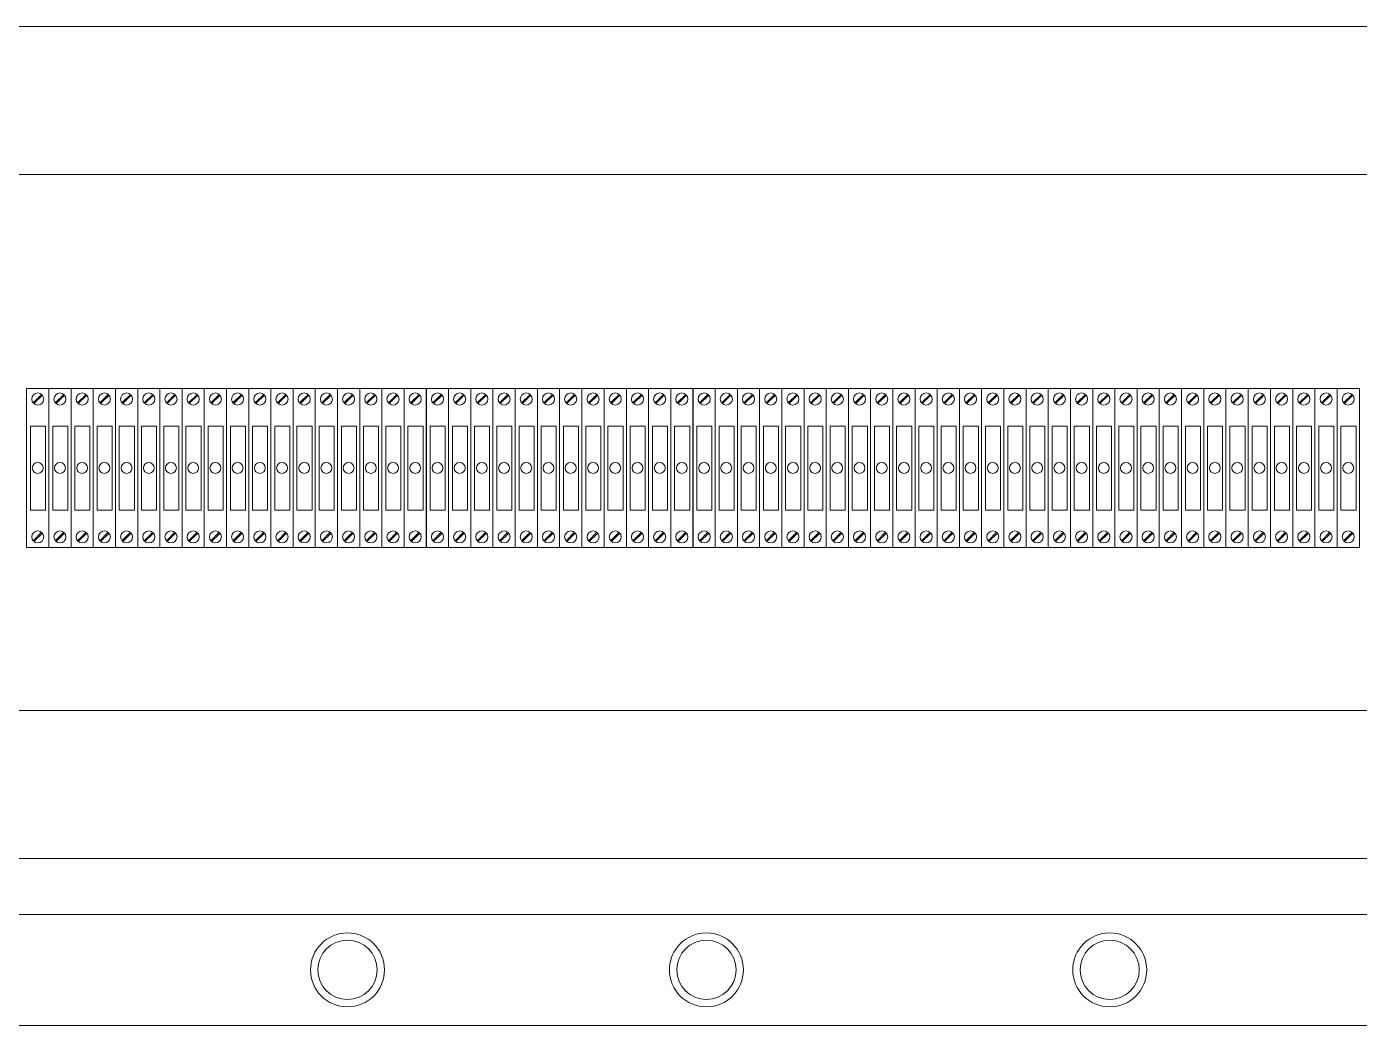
# Model space of a CAD drawing. Header units: millimetres. Extents: x 43457 to 72822, y 60284 to 123188.
# Drawn here: x 44485 to 44845.2, y 61256 to 61526 of the extents above; entities that cross this region are included whole.
import ezdxf

# ---------------------------------------------------------------- set-up
doc = ezdxf.new("R2010")
doc.units = ezdxf.units.MM
doc.header["$LTSCALE"] = 10
doc.layers.add('1轮廓实线层', color=7, linetype='Continuous', lineweight=18)

msp = doc.modelspace()

# ---------------------------------------------------------------- linework, layer by layer
at = {"layer": '1轮廓实线层'}
for p, q in [((45244.95, 61525.96), (44101.51, 61525.96)), ((45244.95, 61485.96), (44101.51, 61485.96)), ((44844.95, 61341.08), (44101.51, 61341.08)), ((45244.95, 61341.08), (44101.51, 61341.08)), ((45284.95, 61301.08), (44061.51, 61301.08)), ((44011.23, 61285.96), (45335.23, 61285.96)), ((43982.75, 61255.96), (45366.75, 61255.96))]:
    msp.add_line(p, q, dxfattribs=at)
at = {"layer": '1轮廓实线层', "lineweight": 13}
for p, q in [((44485.03, 61428.15), (44491.03, 61428.15)), ((44485.03, 61385.15), (44485.03, 61428.15)), ((44486.78, 61424.25), (44489.08, 61426.54)), ((44491.03, 61428.15), (44491.03, 61385.15)), ((44491.03, 61428.15), (44497.03, 61428.15)), ((44491.03, 61385.15), (44491.03, 61428.15)), ((44492.78, 61424.25), (44495.08, 61426.54)), ((44497.03, 61428.15), (44497.03, 61385.15)), ((44497.03, 61428.15), (44503.03, 61428.15)), ((44497.03, 61385.15), (44497.03, 61428.15)), ((44498.79, 61424.25), (44501.08, 61426.54)), ((44503.03, 61428.15), (44503.03, 61385.15)), ((44503.04, 61428.15), (44509.04, 61428.15)), ((44503.04, 61385.15), (44503.04, 61428.15)), ((44504.79, 61424.25), (44507.08, 61426.54)), ((44509.04, 61428.15), (44509.04, 61385.15)), ((44509.04, 61428.15), (44515.04, 61428.15)), ((44509.04, 61385.15), (44509.04, 61428.15)), ((44510.79, 61424.25), (44513.09, 61426.54)), ((44515.04, 61428.15), (44515.04, 61385.15)), ((44515.04, 61428.15), (44521.04, 61428.15)), ((44515.04, 61385.15), (44515.04, 61428.15)), ((44516.79, 61424.25), (44519.09, 61426.54)), ((44521.04, 61428.15), (44521.04, 61385.15)), ((44521.04, 61428.15), (44527.04, 61428.15)), ((44521.04, 61385.15), (44521.04, 61428.15)), ((44522.79, 61424.25), (44525.09, 61426.54)), ((44527.04, 61428.15), (44527.04, 61385.15)), ((44527.04, 61428.15), (44533.04, 61428.15)), ((44527.04, 61385.15), (44527.04, 61428.15)), ((44528.79, 61424.25), (44531.09, 61426.54)), ((44533.04, 61428.15), (44533.04, 61385.15)), ((44533.04, 61428.15), (44539.04, 61428.15)), ((44533.04, 61385.15), (44533.04, 61428.15)), ((44534.79, 61424.25), (44537.09, 61426.54)), ((44539.04, 61428.15), (44539.04, 61385.15)), ((44539.04, 61428.15), (44545.04, 61428.15)), ((44539.04, 61385.15), (44539.04, 61428.15)), ((44540.79, 61424.25), (44543.09, 61426.54)), ((44545.04, 61428.15), (44545.04, 61385.15)), ((44545.05, 61428.15), (44551.05, 61428.15)), ((44545.05, 61385.15), (44545.05, 61428.15)), ((44546.8, 61424.25), (44549.09, 61426.54)), ((44551.05, 61428.15), (44551.05, 61385.15)), ((44551.05, 61428.15), (44557.05, 61428.15)), ((44551.05, 61385.15), (44551.05, 61428.15)), ((44552.8, 61424.25), (44555.1, 61426.54)), ((44557.05, 61428.15), (44557.05, 61385.15)), ((44557.05, 61428.15), (44563.05, 61428.15)), ((44557.05, 61385.15), (44557.05, 61428.15)), ((44558.8, 61424.25), (44561.1, 61426.54)), ((44563.05, 61428.15), (44563.05, 61385.15)), ((44563.05, 61428.15), (44569.05, 61428.15)), ((44563.05, 61385.15), (44563.05, 61428.15)), ((44564.8, 61424.25), (44567.1, 61426.54)), ((44569.05, 61428.15), (44569.05, 61385.15)), ((44569.05, 61428.15), (44575.05, 61428.15)), ((44569.05, 61385.15), (44569.05, 61428.15)), ((44570.8, 61424.25), (44573.1, 61426.54)), ((44575.05, 61428.15), (44575.05, 61385.15)), ((44575.05, 61428.15), (44581.05, 61428.15)), ((44575.05, 61385.15), (44575.05, 61428.15)), ((44576.8, 61424.25), (44579.1, 61426.54)), ((44581.05, 61428.15), (44581.05, 61385.15)), ((44581.05, 61428.15), (44587.05, 61428.15)), ((44581.05, 61385.15), (44581.05, 61428.15)), ((44582.8, 61424.25), (44585.1, 61426.54)), ((44587.05, 61428.15), (44587.05, 61385.15)), ((44587.05, 61428.15), (44593.05, 61428.15)), ((44587.05, 61385.15), (44587.05, 61428.15)), ((44588.81, 61424.25), (44591.1, 61426.54)), ((44593.05, 61428.15), (44593.05, 61385.15)), ((44593.06, 61428.15), (44599.06, 61428.15)), ((44593.06, 61385.15), (44593.06, 61428.15)), ((44594.81, 61424.25), (44597.1, 61426.54)), ((44599.06, 61428.15), (44599.06, 61385.15)), ((44599.06, 61428.15), (44605.06, 61428.15)), ((44599.06, 61385.15), (44599.06, 61428.15)), ((44600.81, 61424.25), (44603.11, 61426.54)), ((44605.06, 61428.15), (44605.06, 61385.15)), ((44605.06, 61428.15), (44611.06, 61428.15)), ((44605.06, 61385.15), (44605.06, 61428.15)), ((44606.81, 61424.25), (44609.11, 61426.54)), ((44611.06, 61428.15), (44611.06, 61385.15)), ((44611.06, 61428.15), (44617.06, 61428.15)), ((44611.06, 61385.15), (44611.06, 61428.15)), ((44612.81, 61424.25), (44615.11, 61426.54)), ((44617.06, 61428.15), (44617.06, 61385.15)), ((44617.06, 61428.15), (44623.06, 61428.15)), ((44617.06, 61385.15), (44617.06, 61428.15)), ((44618.81, 61424.25), (44621.11, 61426.54)), ((44623.06, 61428.15), (44623.06, 61385.15)), ((44623.06, 61428.15), (44629.06, 61428.15)), ((44623.06, 61385.15), (44623.06, 61428.15)), ((44624.81, 61424.25), (44627.11, 61426.54)), ((44629.06, 61428.15), (44629.06, 61385.15)), ((44629.06, 61428.15), (44635.06, 61428.15)), ((44629.06, 61385.15), (44629.06, 61428.15)), ((44630.81, 61424.25), (44633.11, 61426.54)), ((44635.06, 61428.15), (44635.06, 61385.15)), ((44635.12, 61428.15), (44641.12, 61428.15)), ((44636.87, 61424.25), (44639.17, 61426.54)), ((44641.12, 61428.15), (44641.12, 61385.15)), ((44641.12, 61428.15), (44647.12, 61428.15)), ((44641.12, 61385.15), (44641.12, 61428.15)), ((44642.87, 61424.25), (44645.17, 61426.54)), ((44647.12, 61428.15), (44647.12, 61385.15)), ((44647.12, 61428.15), (44653.12, 61428.15)), ((44647.12, 61385.15), (44647.12, 61428.15)), ((44648.87, 61424.25), (44651.17, 61426.54)), ((44653.12, 61428.15), (44653.12, 61385.15)), ((44653.12, 61428.15), (44659.12, 61428.15)), ((44653.12, 61385.15), (44653.12, 61428.15)), ((44654.87, 61424.25), (44657.17, 61426.54)), ((44659.12, 61428.15), (44659.12, 61385.15)), ((44659.12, 61428.15), (44665.12, 61428.15)), ((44659.12, 61385.15), (44659.12, 61428.15)), ((44660.87, 61424.25), (44663.17, 61426.54)), ((44665.12, 61428.15), (44665.12, 61385.15)), ((44665.13, 61428.15), (44671.13, 61428.15)), ((44665.13, 61385.15), (44665.13, 61428.15)), ((44666.88, 61424.25), (44669.17, 61426.54)), ((44671.13, 61428.15), (44671.13, 61385.15)), ((44671.13, 61428.15), (44677.13, 61428.15)), ((44671.13, 61385.15), (44671.13, 61428.15)), ((44672.88, 61424.25), (44675.18, 61426.54)), ((44677.13, 61428.15), (44677.13, 61385.15)), ((44677.13, 61428.15), (44683.13, 61428.15)), ((44677.13, 61385.15), (44677.13, 61428.15)), ((44678.88, 61424.25), (44681.18, 61426.54)), ((44683.13, 61428.15), (44683.13, 61385.15)), ((44683.13, 61428.15), (44689.13, 61428.15)), ((44683.13, 61385.15), (44683.13, 61428.15)), ((44684.88, 61424.25), (44687.18, 61426.54)), ((44689.13, 61428.15), (44689.13, 61385.15)), ((44689.13, 61428.15), (44695.13, 61428.15)), ((44689.13, 61385.15), (44689.13, 61428.15)), ((44690.88, 61424.25), (44693.18, 61426.54)), ((44695.13, 61428.15), (44695.13, 61385.15)), ((44695.13, 61428.15), (44701.13, 61428.15)), ((44695.13, 61385.15), (44695.13, 61428.15)), ((44696.88, 61424.25), (44699.18, 61426.54)), ((44701.13, 61428.15), (44701.13, 61385.15)), ((44701.13, 61428.15), (44707.13, 61428.15)), ((44701.13, 61385.15), (44701.13, 61428.15)), ((44702.88, 61424.25), (44705.18, 61426.54)), ((44707.13, 61428.15), (44707.13, 61385.15)), ((44707.13, 61428.15), (44713.13, 61428.15)), ((44707.13, 61385.15), (44707.13, 61428.15)), ((44708.89, 61424.25), (44711.18, 61426.54)), ((44713.13, 61428.15), (44713.13, 61385.15)), ((44713.14, 61428.15), (44719.14, 61428.15)), ((44713.14, 61385.15), (44713.14, 61428.15)), ((44714.89, 61424.25), (44717.18, 61426.54)), ((44719.14, 61428.15), (44719.14, 61385.15)), ((44719.14, 61428.15), (44725.14, 61428.15)), ((44719.14, 61385.15), (44719.14, 61428.15)), ((44720.89, 61424.25), (44723.19, 61426.54)), ((44725.14, 61428.15), (44725.14, 61385.15)), ((44725.14, 61428.15), (44731.14, 61428.15)), ((44725.14, 61385.15), (44725.14, 61428.15)), ((44726.89, 61424.25), (44729.19, 61426.54)), ((44731.14, 61428.15), (44731.14, 61385.15)), ((44731.14, 61428.15), (44737.14, 61428.15)), ((44731.14, 61385.15), (44731.14, 61428.15)), ((44732.89, 61424.25), (44735.19, 61426.54)), ((44737.14, 61428.15), (44737.14, 61385.15)), ((44737.14, 61428.15), (44743.14, 61428.15)), ((44737.14, 61385.15), (44737.14, 61428.15)), ((44738.89, 61424.25), (44741.19, 61426.54)), ((44743.14, 61428.15), (44743.14, 61385.15)), ((44743.14, 61428.15), (44749.14, 61428.15)), ((44743.14, 61385.15), (44743.14, 61428.15)), ((44744.89, 61424.25), (44747.19, 61426.54)), ((44749.14, 61428.15), (44749.14, 61385.15)), ((44749.14, 61428.15), (44755.14, 61428.15)), ((44749.14, 61385.15), (44749.14, 61428.15)), ((44750.89, 61424.25), (44753.19, 61426.54)), ((44755.14, 61428.15), (44755.14, 61385.15)), ((44755.15, 61428.15), (44761.15, 61428.15)), ((44755.15, 61385.15), (44755.15, 61428.15)), ((44756.9, 61424.25), (44759.19, 61426.54)), ((44761.15, 61428.15), (44761.15, 61385.15)), ((44761.15, 61385.15), (44761.15, 61428.15)), ((44761.15, 61428.15), (44767.15, 61428.15)), ((44761.15, 61385.15), (44761.15, 61428.15)), ((44762.9, 61424.25), (44765.2, 61426.54)), ((44767.15, 61428.15), (44767.15, 61385.15)), ((44767.15, 61428.15), (44773.15, 61428.15)), ((44767.15, 61385.15), (44767.15, 61428.15)), ((44768.9, 61424.25), (44771.2, 61426.54)), ((44773.15, 61428.15), (44773.15, 61385.15)), ((44773.15, 61428.15), (44779.15, 61428.15)), ((44773.15, 61385.15), (44773.15, 61428.15)), ((44774.9, 61424.25), (44777.2, 61426.54)), ((44779.15, 61428.15), (44779.15, 61385.15)), ((44779.15, 61428.15), (44785.15, 61428.15)), ((44779.15, 61385.15), (44779.15, 61428.15)), ((44780.9, 61424.25), (44783.2, 61426.54)), ((44785.15, 61428.15), (44785.15, 61385.15)), ((44785.15, 61428.15), (44791.15, 61428.15)), ((44785.15, 61385.15), (44785.15, 61428.15)), ((44786.9, 61424.25), (44789.2, 61426.54)), ((44791.15, 61428.15), (44791.15, 61385.15)), ((44791.15, 61428.15), (44797.15, 61428.15)), ((44791.15, 61385.15), (44791.15, 61428.15)), ((44792.91, 61424.25), (44795.2, 61426.54)), ((44797.15, 61428.15), (44797.15, 61385.15)), ((44797.16, 61428.15), (44803.16, 61428.15)), ((44797.16, 61385.15), (44797.16, 61428.15)), ((44798.91, 61424.25), (44801.2, 61426.54)), ((44803.16, 61428.15), (44803.16, 61385.15)), ((44803.16, 61428.15), (44809.16, 61428.15)), ((44803.16, 61385.15), (44803.16, 61428.15)), ((44804.91, 61424.25), (44807.21, 61426.54)), ((44809.16, 61428.15), (44809.16, 61385.15)), ((44809.21, 61428.15), (44815.21, 61428.15)), ((44810.96, 61424.25), (44813.26, 61426.54)), ((44815.21, 61428.15), (44815.21, 61385.15)), ((44815.21, 61428.15), (44821.21, 61428.15)), ((44815.21, 61385.15), (44815.21, 61428.15)), ((44816.96, 61424.25), (44819.26, 61426.54)), ((44821.21, 61428.15), (44821.21, 61385.15)), ((44821.21, 61428.15), (44827.21, 61428.15)), ((44821.21, 61385.15), (44821.21, 61428.15)), ((44822.97, 61424.25), (44825.26, 61426.54)), ((44827.21, 61428.15), (44827.21, 61385.15)), ((44827.22, 61428.15), (44833.22, 61428.15)), ((44827.22, 61385.15), (44827.22, 61428.15)), ((44828.97, 61424.25), (44831.27, 61426.54)), ((44833.22, 61428.15), (44833.22, 61385.15)), ((44833.22, 61428.15), (44839.22, 61428.15)), ((44833.22, 61385.15), (44833.22, 61428.15)), ((44834.97, 61424.25), (44837.27, 61426.54)), ((44839.22, 61428.15), (44839.22, 61385.15)), ((44839.22, 61428.15), (44845.22, 61428.15)), ((44839.22, 61385.15), (44839.22, 61428.15)), ((44840.97, 61424.25), (44843.27, 61426.54)), ((44845.22, 61428.15), (44845.22, 61385.15)), ((44486.98, 61424.04), (44489.28, 61426.34)), ((44492.99, 61424.04), (44495.28, 61426.34)), ((44498.99, 61424.04), (44501.28, 61426.34)), ((44504.99, 61424.04), (44507.29, 61426.34)), ((44510.99, 61424.04), (44513.29, 61426.34)), ((44516.99, 61424.04), (44519.29, 61426.34)), ((44522.99, 61424.04), (44525.29, 61426.34)), ((44528.99, 61424.04), (44531.29, 61426.34)), ((44534.99, 61424.04), (44537.29, 61426.34)), ((44541, 61424.04), (44543.29, 61426.34)), ((44547, 61424.04), (44549.3, 61426.34)), ((44553, 61424.04), (44555.3, 61426.34)), ((44559, 61424.04), (44561.3, 61426.34)), ((44565, 61424.04), (44567.3, 61426.34)), ((44571, 61424.04), (44573.3, 61426.34)), ((44577, 61424.04), (44579.3, 61426.34)), ((44583.01, 61424.04), (44585.3, 61426.34)), ((44589.01, 61424.04), (44591.3, 61426.34)), ((44595.01, 61424.04), (44597.31, 61426.34)), ((44601.01, 61424.04), (44603.31, 61426.34)), ((44607.01, 61424.04), (44609.31, 61426.34)), ((44613.01, 61424.04), (44615.31, 61426.34)), ((44619.01, 61424.04), (44621.31, 61426.34)), ((44625.01, 61424.04), (44627.31, 61426.34)), ((44631.02, 61424.04), (44633.31, 61426.34)), ((44637.07, 61424.04), (44639.37, 61426.34)), ((44643.07, 61424.04), (44645.37, 61426.34)), ((44649.07, 61424.04), (44651.37, 61426.34)), ((44655.07, 61424.04), (44657.37, 61426.34)), ((44661.08, 61424.04), (44663.37, 61426.34)), ((44667.08, 61424.04), (44669.38, 61426.34)), ((44673.08, 61424.04), (44675.38, 61426.34)), ((44679.08, 61424.04), (44681.38, 61426.34)), ((44685.08, 61424.04), (44687.38, 61426.34)), ((44691.08, 61424.04), (44693.38, 61426.34)), ((44697.08, 61424.04), (44699.38, 61426.34)), ((44703.09, 61424.04), (44705.38, 61426.34)), ((44709.09, 61424.04), (44711.39, 61426.34)), ((44715.09, 61424.04), (44717.39, 61426.34)), ((44721.09, 61424.04), (44723.39, 61426.34)), ((44727.09, 61424.04), (44729.39, 61426.34)), ((44733.09, 61424.04), (44735.39, 61426.34)), ((44739.09, 61424.04), (44741.39, 61426.34)), ((44745.09, 61424.04), (44747.39, 61426.34)), ((44751.1, 61424.04), (44753.39, 61426.34)), ((44757.1, 61424.04), (44759.4, 61426.34)), ((44763.1, 61424.04), (44765.4, 61426.34)), ((44769.1, 61424.04), (44771.4, 61426.34)), ((44775.1, 61424.04), (44777.4, 61426.34)), ((44781.1, 61424.04), (44783.4, 61426.34)), ((44787.11, 61424.04), (44789.4, 61426.34)), ((44793.11, 61424.04), (44795.41, 61426.34)), ((44799.11, 61424.04), (44801.41, 61426.34)), ((44805.11, 61424.04), (44807.41, 61426.34)), ((44811.16, 61424.04), (44813.46, 61426.34)), ((44817.17, 61424.04), (44819.46, 61426.34)), ((44823.17, 61424.04), (44825.47, 61426.34)), ((44829.17, 61424.04), (44831.47, 61426.34)), ((44835.17, 61424.04), (44837.47, 61426.34)), ((44841.17, 61424.04), (44843.47, 61426.34)), ((44486.78, 61386.95), (44489.08, 61389.25)), ((44486.98, 61386.75), (44489.28, 61389.05)), ((44492.78, 61386.95), (44495.08, 61389.25)), ((44492.99, 61386.75), (44495.28, 61389.05)), ((44498.79, 61386.95), (44501.08, 61389.25)), ((44498.99, 61386.75), (44501.28, 61389.05)), ((44504.79, 61386.95), (44507.08, 61389.25)), ((44504.99, 61386.75), (44507.29, 61389.05)), ((44510.79, 61386.95), (44513.09, 61389.25)), ((44510.99, 61386.75), (44513.29, 61389.05)), ((44516.79, 61386.95), (44519.09, 61389.25)), ((44516.99, 61386.75), (44519.29, 61389.05)), ((44522.79, 61386.95), (44525.09, 61389.25)), ((44522.99, 61386.75), (44525.29, 61389.05)), ((44528.79, 61386.95), (44531.09, 61389.25)), ((44528.99, 61386.75), (44531.29, 61389.05)), ((44534.79, 61386.95), (44537.09, 61389.25)), ((44534.99, 61386.75), (44537.29, 61389.05)), ((44540.79, 61386.95), (44543.09, 61389.25)), ((44541, 61386.75), (44543.29, 61389.05)), ((44546.8, 61386.95), (44549.09, 61389.25)), ((44547, 61386.75), (44549.3, 61389.05)), ((44552.8, 61386.95), (44555.1, 61389.25)), ((44553, 61386.75), (44555.3, 61389.05)), ((44558.8, 61386.95), (44561.1, 61389.25)), ((44559, 61386.75), (44561.3, 61389.05)), ((44564.8, 61386.95), (44567.1, 61389.25)), ((44565, 61386.75), (44567.3, 61389.05)), ((44570.8, 61386.95), (44573.1, 61389.25)), ((44571, 61386.75), (44573.3, 61389.05)), ((44576.8, 61386.95), (44579.1, 61389.25)), ((44577, 61386.75), (44579.3, 61389.05)), ((44582.8, 61386.95), (44585.1, 61389.25)), ((44583.01, 61386.75), (44585.3, 61389.05)), ((44588.81, 61386.95), (44591.1, 61389.25)), ((44589.01, 61386.75), (44591.3, 61389.05)), ((44594.81, 61386.95), (44597.1, 61389.25)), ((44595.01, 61386.75), (44597.31, 61389.05)), ((44600.81, 61386.95), (44603.11, 61389.25)), ((44601.01, 61386.75), (44603.31, 61389.05)), ((44606.81, 61386.95), (44609.11, 61389.25)), ((44607.01, 61386.75), (44609.31, 61389.05)), ((44612.81, 61386.95), (44615.11, 61389.25)), ((44613.01, 61386.75), (44615.31, 61389.05)), ((44618.81, 61386.95), (44621.11, 61389.25)), ((44619.01, 61386.75), (44621.31, 61389.05)), ((44624.81, 61386.95), (44627.11, 61389.25)), ((44625.01, 61386.75), (44627.31, 61389.05)), ((44630.81, 61386.95), (44633.11, 61389.25)), ((44631.02, 61386.75), (44633.31, 61389.05)), ((44636.87, 61386.95), (44639.17, 61389.25)), ((44637.07, 61386.75), (44639.37, 61389.05)), ((44642.87, 61386.95), (44645.17, 61389.25)), ((44643.07, 61386.75), (44645.37, 61389.05)), ((44648.87, 61386.95), (44651.17, 61389.25)), ((44649.07, 61386.75), (44651.37, 61389.05)), ((44654.87, 61386.95), (44657.17, 61389.25)), ((44655.07, 61386.75), (44657.37, 61389.05)), ((44660.87, 61386.95), (44663.17, 61389.25)), ((44661.08, 61386.75), (44663.37, 61389.05)), ((44666.88, 61386.95), (44669.17, 61389.25)), ((44667.08, 61386.75), (44669.38, 61389.05)), ((44672.88, 61386.95), (44675.18, 61389.25)), ((44673.08, 61386.75), (44675.38, 61389.05)), ((44678.88, 61386.95), (44681.18, 61389.25)), ((44679.08, 61386.75), (44681.38, 61389.05)), ((44684.88, 61386.95), (44687.18, 61389.25)), ((44685.08, 61386.75), (44687.38, 61389.05)), ((44690.88, 61386.95), (44693.18, 61389.25)), ((44691.08, 61386.75), (44693.38, 61389.05)), ((44696.88, 61386.95), (44699.18, 61389.25)), ((44697.08, 61386.75), (44699.38, 61389.05)), ((44702.88, 61386.95), (44705.18, 61389.25)), ((44703.09, 61386.75), (44705.38, 61389.05)), ((44708.89, 61386.95), (44711.18, 61389.25)), ((44709.09, 61386.75), (44711.39, 61389.05)), ((44714.89, 61386.95), (44717.18, 61389.25)), ((44715.09, 61386.75), (44717.39, 61389.05)), ((44720.89, 61386.95), (44723.19, 61389.25)), ((44721.09, 61386.75), (44723.39, 61389.05)), ((44726.89, 61386.95), (44729.19, 61389.25)), ((44727.09, 61386.75), (44729.39, 61389.05)), ((44732.89, 61386.95), (44735.19, 61389.25)), ((44733.09, 61386.75), (44735.39, 61389.05)), ((44738.89, 61386.95), (44741.19, 61389.25)), ((44739.09, 61386.75), (44741.39, 61389.05)), ((44744.89, 61386.95), (44747.19, 61389.25)), ((44745.09, 61386.75), (44747.39, 61389.05)), ((44750.89, 61386.95), (44753.19, 61389.25)), ((44751.1, 61386.75), (44753.39, 61389.05)), ((44756.9, 61386.95), (44759.19, 61389.25)), ((44757.1, 61386.75), (44759.4, 61389.05)), ((44762.9, 61386.95), (44765.2, 61389.25)), ((44763.1, 61386.75), (44765.4, 61389.05)), ((44768.9, 61386.95), (44771.2, 61389.25)), ((44769.1, 61386.75), (44771.4, 61389.05)), ((44774.9, 61386.95), (44777.2, 61389.25)), ((44775.1, 61386.75), (44777.4, 61389.05)), ((44780.9, 61386.95), (44783.2, 61389.25)), ((44781.1, 61386.75), (44783.4, 61389.05)), ((44786.9, 61386.95), (44789.2, 61389.25)), ((44787.11, 61386.75), (44789.4, 61389.05)), ((44792.91, 61386.95), (44795.2, 61389.25)), ((44793.11, 61386.75), (44795.41, 61389.05)), ((44798.91, 61386.95), (44801.2, 61389.25)), ((44799.11, 61386.75), (44801.41, 61389.05)), ((44804.91, 61386.95), (44807.21, 61389.25)), ((44805.11, 61386.75), (44807.41, 61389.05)), ((44810.96, 61386.95), (44813.26, 61389.25)), ((44811.16, 61386.75), (44813.46, 61389.05)), ((44816.96, 61386.95), (44819.26, 61389.25)), ((44817.17, 61386.75), (44819.46, 61389.05)), ((44822.97, 61386.95), (44825.26, 61389.25)), ((44823.17, 61386.75), (44825.47, 61389.05)), ((44828.97, 61386.95), (44831.27, 61389.25)), ((44829.17, 61386.75), (44831.47, 61389.05)), ((44834.97, 61386.95), (44837.27, 61389.25)), ((44835.17, 61386.75), (44837.47, 61389.05)), ((44840.97, 61386.95), (44843.27, 61389.25)), ((44841.17, 61386.75), (44843.47, 61389.05)), ((44491.03, 61385.15), (44485.03, 61385.15)), ((44497.03, 61385.15), (44491.03, 61385.15)), ((44503.03, 61385.15), (44497.03, 61385.15)), ((44509.04, 61385.15), (44503.04, 61385.15)), ((44515.04, 61385.15), (44509.04, 61385.15)), ((44521.04, 61385.15), (44515.04, 61385.15)), ((44527.04, 61385.15), (44521.04, 61385.15)), ((44533.04, 61385.15), (44527.04, 61385.15)), ((44539.04, 61385.15), (44533.04, 61385.15)), ((44545.04, 61385.15), (44539.04, 61385.15)), ((44551.05, 61385.15), (44545.05, 61385.15)), ((44557.05, 61385.15), (44551.05, 61385.15)), ((44563.05, 61385.15), (44557.05, 61385.15)), ((44569.05, 61385.15), (44563.05, 61385.15)), ((44575.05, 61385.15), (44569.05, 61385.15)), ((44581.05, 61385.15), (44575.05, 61385.15)), ((44587.05, 61385.15), (44581.05, 61385.15)), ((44593.05, 61385.15), (44587.05, 61385.15)), ((44599.06, 61385.15), (44593.06, 61385.15)), ((44605.06, 61385.15), (44599.06, 61385.15)), ((44611.06, 61385.15), (44605.06, 61385.15)), ((44617.06, 61385.15), (44611.06, 61385.15)), ((44623.06, 61385.15), (44617.06, 61385.15)), ((44629.06, 61385.15), (44623.06, 61385.15)), ((44635.06, 61385.15), (44629.06, 61385.15)), ((44641.12, 61385.15), (44635.12, 61385.15)), ((44647.12, 61385.15), (44641.12, 61385.15)), ((44653.12, 61385.15), (44647.12, 61385.15)), ((44659.12, 61385.15), (44653.12, 61385.15)), ((44665.12, 61385.15), (44659.12, 61385.15)), ((44671.13, 61385.15), (44665.13, 61385.15)), ((44677.13, 61385.15), (44671.13, 61385.15)), ((44683.13, 61385.15), (44677.13, 61385.15)), ((44689.13, 61385.15), (44683.13, 61385.15)), ((44695.13, 61385.15), (44689.13, 61385.15)), ((44701.13, 61385.15), (44695.13, 61385.15)), ((44707.13, 61385.15), (44701.13, 61385.15)), ((44713.13, 61385.15), (44707.13, 61385.15)), ((44719.14, 61385.15), (44713.14, 61385.15)), ((44725.14, 61385.15), (44719.14, 61385.15)), ((44731.14, 61385.15), (44725.14, 61385.15)), ((44737.14, 61385.15), (44731.14, 61385.15)), ((44743.14, 61385.15), (44737.14, 61385.15)), ((44749.14, 61385.15), (44743.14, 61385.15)), ((44755.14, 61385.15), (44749.14, 61385.15)), ((44761.15, 61385.15), (44755.15, 61385.15)), ((44767.15, 61385.15), (44761.15, 61385.15)), ((44773.15, 61385.15), (44767.15, 61385.15)), ((44779.15, 61385.15), (44773.15, 61385.15)), ((44785.15, 61385.15), (44779.15, 61385.15)), ((44791.15, 61385.15), (44785.15, 61385.15)), ((44797.15, 61385.15), (44791.15, 61385.15)), ((44803.16, 61385.15), (44797.16, 61385.15)), ((44809.16, 61385.15), (44803.16, 61385.15)), ((44815.21, 61385.15), (44809.21, 61385.15)), ((44821.21, 61385.15), (44815.21, 61385.15)), ((44827.21, 61385.15), (44821.21, 61385.15)), ((44833.22, 61385.15), (44827.22, 61385.15)), ((44839.22, 61385.15), (44833.22, 61385.15)), ((44845.22, 61385.15), (44839.22, 61385.15))]:
    msp.add_line(p, q, dxfattribs=at)
for points in [[(44486.07, 61417.98), (44490.15, 61417.98), (44490.15, 61395.22), (44486.07, 61395.22)], [(44492.07, 61417.98), (44496.15, 61417.98), (44496.15, 61395.22), (44492.07, 61395.22)], [(44498.07, 61417.98), (44502.15, 61417.98), (44502.15, 61395.22), (44498.07, 61395.22)], [(44504.07, 61417.98), (44508.15, 61417.98), (44508.15, 61395.22), (44504.07, 61395.22)], [(44510.07, 61417.98), (44514.15, 61417.98), (44514.15, 61395.22), (44510.07, 61395.22)], [(44516.07, 61417.98), (44520.15, 61417.98), (44520.15, 61395.22), (44516.07, 61395.22)], [(44522.07, 61417.98), (44526.15, 61417.98), (44526.15, 61395.22), (44522.07, 61395.22)], [(44528.08, 61417.98), (44532.16, 61417.98), (44532.16, 61395.22), (44528.08, 61395.22)], [(44534.08, 61417.98), (44538.16, 61417.98), (44538.16, 61395.22), (44534.08, 61395.22)], [(44540.08, 61417.98), (44544.16, 61417.98), (44544.16, 61395.22), (44540.08, 61395.22)], [(44546.08, 61417.98), (44550.16, 61417.98), (44550.16, 61395.22), (44546.08, 61395.22)], [(44552.08, 61417.98), (44556.16, 61417.98), (44556.16, 61395.22), (44552.08, 61395.22)], [(44558.08, 61417.98), (44562.16, 61417.98), (44562.16, 61395.22), (44558.08, 61395.22)], [(44564.08, 61417.98), (44568.16, 61417.98), (44568.16, 61395.22), (44564.08, 61395.22)], [(44570.09, 61417.98), (44574.17, 61417.98), (44574.17, 61395.22), (44570.09, 61395.22)], [(44576.09, 61417.98), (44580.17, 61417.98), (44580.17, 61395.22), (44576.09, 61395.22)], [(44582.09, 61417.98), (44586.17, 61417.98), (44586.17, 61395.22), (44582.09, 61395.22)], [(44588.09, 61417.98), (44592.17, 61417.98), (44592.17, 61395.22), (44588.09, 61395.22)], [(44594.09, 61417.98), (44598.17, 61417.98), (44598.17, 61395.22), (44594.09, 61395.22)], [(44600.09, 61417.98), (44604.17, 61417.98), (44604.17, 61395.22), (44600.09, 61395.22)], [(44606.09, 61417.98), (44610.17, 61417.98), (44610.17, 61395.22), (44606.09, 61395.22)], [(44612.09, 61417.98), (44616.18, 61417.98), (44616.18, 61395.22), (44612.09, 61395.22)], [(44618.1, 61417.98), (44622.18, 61417.98), (44622.18, 61395.22), (44618.1, 61395.22)], [(44624.1, 61417.98), (44628.18, 61417.98), (44628.18, 61395.22), (44624.1, 61395.22)], [(44630.1, 61417.98), (44634.18, 61417.98), (44634.18, 61395.22), (44630.1, 61395.22)], [(44636.15, 61417.98), (44640.23, 61417.98), (44640.23, 61395.22), (44636.15, 61395.22)], [(44642.15, 61417.98), (44646.24, 61417.98), (44646.24, 61395.22), (44642.15, 61395.22)], [(44648.16, 61417.98), (44652.24, 61417.98), (44652.24, 61395.22), (44648.16, 61395.22)], [(44654.16, 61417.98), (44658.24, 61417.98), (44658.24, 61395.22), (44654.16, 61395.22)], [(44660.16, 61417.98), (44664.24, 61417.98), (44664.24, 61395.22), (44660.16, 61395.22)], [(44666.16, 61417.98), (44670.24, 61417.98), (44670.24, 61395.22), (44666.16, 61395.22)], [(44672.16, 61417.98), (44676.24, 61417.98), (44676.24, 61395.22), (44672.16, 61395.22)], [(44678.16, 61417.98), (44682.24, 61417.98), (44682.24, 61395.22), (44678.16, 61395.22)], [(44684.16, 61417.98), (44688.24, 61417.98), (44688.24, 61395.22), (44684.16, 61395.22)], [(44690.17, 61417.98), (44694.25, 61417.98), (44694.25, 61395.22), (44690.17, 61395.22)], [(44696.17, 61417.98), (44700.25, 61417.98), (44700.25, 61395.22), (44696.17, 61395.22)], [(44702.17, 61417.98), (44706.25, 61417.98), (44706.25, 61395.22), (44702.17, 61395.22)], [(44708.17, 61417.98), (44712.25, 61417.98), (44712.25, 61395.22), (44708.17, 61395.22)], [(44714.17, 61417.98), (44718.25, 61417.98), (44718.25, 61395.22), (44714.17, 61395.22)], [(44720.17, 61417.98), (44724.25, 61417.98), (44724.25, 61395.22), (44720.17, 61395.22)], [(44726.17, 61417.98), (44730.25, 61417.98), (44730.25, 61395.22), (44726.17, 61395.22)], [(44732.17, 61417.98), (44736.26, 61417.98), (44736.26, 61395.22), (44732.17, 61395.22)], [(44738.18, 61417.98), (44742.26, 61417.98), (44742.26, 61395.22), (44738.18, 61395.22)], [(44744.18, 61417.98), (44748.26, 61417.98), (44748.26, 61395.22), (44744.18, 61395.22)], [(44750.18, 61417.98), (44754.26, 61417.98), (44754.26, 61395.22), (44750.18, 61395.22)], [(44756.18, 61417.98), (44760.26, 61417.98), (44760.26, 61395.22), (44756.18, 61395.22)], [(44762.18, 61417.98), (44766.26, 61417.98), (44766.26, 61395.22), (44762.18, 61395.22)], [(44768.18, 61417.98), (44772.26, 61417.98), (44772.26, 61395.22), (44768.18, 61395.22)], [(44774.19, 61417.98), (44778.27, 61417.98), (44778.27, 61395.22), (44774.19, 61395.22)], [(44780.19, 61417.98), (44784.27, 61417.98), (44784.27, 61395.22), (44780.19, 61395.22)], [(44786.19, 61417.98), (44790.27, 61417.98), (44790.27, 61395.22), (44786.19, 61395.22)], [(44792.19, 61417.98), (44796.27, 61417.98), (44796.27, 61395.22), (44792.19, 61395.22)], [(44798.19, 61417.98), (44802.27, 61417.98), (44802.27, 61395.22), (44798.19, 61395.22)], [(44804.19, 61417.98), (44808.27, 61417.98), (44808.27, 61395.22), (44804.19, 61395.22)], [(44810.25, 61417.98), (44814.33, 61417.98), (44814.33, 61395.22), (44810.25, 61395.22)], [(44816.25, 61417.98), (44820.33, 61417.98), (44820.33, 61395.22), (44816.25, 61395.22)], [(44822.25, 61417.98), (44826.33, 61417.98), (44826.33, 61395.22), (44822.25, 61395.22)], [(44828.25, 61417.98), (44832.33, 61417.98), (44832.33, 61395.22), (44828.25, 61395.22)], [(44834.25, 61417.98), (44838.33, 61417.98), (44838.33, 61395.22), (44834.25, 61395.22)], [(44840.25, 61417.98), (44844.33, 61417.98), (44844.33, 61395.22), (44840.25, 61395.22)]]:
    msp.add_lwpolyline(points, close=True, dxfattribs=at)
for centre, radius in [((44488.03, 61425.29), 1.63), ((44494.03, 61425.29), 1.63), ((44500.03, 61425.29), 1.63), ((44506.04, 61425.29), 1.63), ((44512.04, 61425.29), 1.63), ((44518.04, 61425.29), 1.63), ((44524.04, 61425.29), 1.63), ((44530.04, 61425.29), 1.63), ((44536.04, 61425.29), 1.63), ((44542.04, 61425.29), 1.63), ((44548.05, 61425.29), 1.63), ((44554.05, 61425.29), 1.63), ((44560.05, 61425.29), 1.63), ((44566.05, 61425.29), 1.63), ((44572.05, 61425.29), 1.63), ((44578.05, 61425.29), 1.63), ((44584.05, 61425.29), 1.63), ((44590.05, 61425.29), 1.63), ((44596.06, 61425.29), 1.63), ((44602.06, 61425.29), 1.63), ((44608.06, 61425.29), 1.63), ((44614.06, 61425.29), 1.63), ((44620.06, 61425.29), 1.63), ((44626.06, 61425.29), 1.63), ((44632.06, 61425.29), 1.63), ((44638.12, 61425.29), 1.63), ((44644.12, 61425.29), 1.63), ((44650.12, 61425.29), 1.63), ((44656.12, 61425.29), 1.63), ((44662.12, 61425.29), 1.63), ((44668.13, 61425.29), 1.63), ((44674.13, 61425.29), 1.63), ((44680.13, 61425.29), 1.63), ((44686.13, 61425.29), 1.63), ((44692.13, 61425.29), 1.63), ((44698.13, 61425.29), 1.63), ((44704.13, 61425.29), 1.63), ((44710.13, 61425.29), 1.63), ((44716.14, 61425.29), 1.63), ((44722.14, 61425.29), 1.63), ((44728.14, 61425.29), 1.63), ((44734.14, 61425.29), 1.63), ((44740.14, 61425.29), 1.63), ((44746.14, 61425.29), 1.63), ((44752.14, 61425.29), 1.63), ((44758.15, 61425.29), 1.63), ((44764.15, 61425.29), 1.63), ((44770.15, 61425.29), 1.63), ((44776.15, 61425.29), 1.63), ((44782.15, 61425.29), 1.63), ((44788.15, 61425.29), 1.63), ((44794.15, 61425.29), 1.63), ((44800.16, 61425.29), 1.63), ((44806.16, 61425.29), 1.63), ((44812.21, 61425.29), 1.63), ((44818.21, 61425.29), 1.63), ((44824.21, 61425.29), 1.63), ((44830.22, 61425.29), 1.63), ((44836.22, 61425.29), 1.63), ((44842.22, 61425.29), 1.63), ((44488.03, 61406.65), 1.47), ((44494.03, 61406.65), 1.47), ((44500.03, 61406.65), 1.47), ((44506.04, 61406.65), 1.47), ((44512.04, 61406.65), 1.47), ((44518.04, 61406.65), 1.47), ((44524.04, 61406.65), 1.47), ((44530.04, 61406.65), 1.47), ((44536.04, 61406.65), 1.47), ((44542.04, 61406.65), 1.47), ((44548.05, 61406.65), 1.47), ((44554.05, 61406.65), 1.47), ((44560.05, 61406.65), 1.47), ((44566.05, 61406.65), 1.47), ((44572.05, 61406.65), 1.47), ((44578.05, 61406.65), 1.47), ((44584.05, 61406.65), 1.47), ((44590.05, 61406.65), 1.47), ((44596.06, 61406.65), 1.47), ((44602.06, 61406.65), 1.47), ((44608.06, 61406.65), 1.47), ((44614.06, 61406.65), 1.47), ((44620.06, 61406.65), 1.47), ((44626.06, 61406.65), 1.47), ((44632.06, 61406.65), 1.47), ((44638.12, 61406.65), 1.47), ((44644.12, 61406.65), 1.47), ((44650.12, 61406.65), 1.47), ((44656.12, 61406.65), 1.47), ((44662.12, 61406.65), 1.47), ((44668.13, 61406.65), 1.47), ((44674.13, 61406.65), 1.47), ((44680.13, 61406.65), 1.47), ((44686.13, 61406.65), 1.47), ((44692.13, 61406.65), 1.47), ((44698.13, 61406.65), 1.47), ((44704.13, 61406.65), 1.47), ((44710.13, 61406.65), 1.47), ((44716.14, 61406.65), 1.47), ((44722.14, 61406.65), 1.47), ((44728.14, 61406.65), 1.47), ((44734.14, 61406.65), 1.47), ((44740.14, 61406.65), 1.47), ((44746.14, 61406.65), 1.47), ((44752.14, 61406.65), 1.47), ((44758.15, 61406.65), 1.47), ((44764.15, 61406.65), 1.47), ((44770.15, 61406.65), 1.47), ((44776.15, 61406.65), 1.47), ((44782.15, 61406.65), 1.47), ((44788.15, 61406.65), 1.47), ((44794.15, 61406.65), 1.47), ((44800.16, 61406.65), 1.47), ((44806.16, 61406.65), 1.47), ((44812.21, 61406.65), 1.47), ((44818.21, 61406.65), 1.47), ((44824.21, 61406.65), 1.47), ((44830.22, 61406.65), 1.47), ((44836.22, 61406.65), 1.47), ((44842.22, 61406.65), 1.47), ((44488.03, 61388), 1.63), ((44494.03, 61388), 1.63), ((44500.03, 61388), 1.63), ((44506.04, 61388), 1.63), ((44512.04, 61388), 1.63), ((44518.04, 61388), 1.63), ((44524.04, 61388), 1.63), ((44530.04, 61388), 1.63), ((44536.04, 61388), 1.63), ((44542.04, 61388), 1.63), ((44548.05, 61388), 1.63), ((44554.05, 61388), 1.63), ((44560.05, 61388), 1.63), ((44566.05, 61388), 1.63), ((44572.05, 61388), 1.63), ((44578.05, 61388), 1.63), ((44584.05, 61388), 1.63), ((44590.05, 61388), 1.63), ((44596.06, 61388), 1.63), ((44602.06, 61388), 1.63), ((44608.06, 61388), 1.63), ((44614.06, 61388), 1.63), ((44620.06, 61388), 1.63), ((44626.06, 61388), 1.63), ((44632.06, 61388), 1.63), ((44638.12, 61388), 1.63), ((44644.12, 61388), 1.63), ((44650.12, 61388), 1.63), ((44656.12, 61388), 1.63), ((44662.12, 61388), 1.63), ((44668.13, 61388), 1.63), ((44674.13, 61388), 1.63), ((44680.13, 61388), 1.63), ((44686.13, 61388), 1.63), ((44692.13, 61388), 1.63), ((44698.13, 61388), 1.63), ((44704.13, 61388), 1.63), ((44710.13, 61388), 1.63), ((44716.14, 61388), 1.63), ((44722.14, 61388), 1.63), ((44728.14, 61388), 1.63), ((44734.14, 61388), 1.63), ((44740.14, 61388), 1.63), ((44746.14, 61388), 1.63), ((44752.14, 61388), 1.63), ((44758.15, 61388), 1.63), ((44764.15, 61388), 1.63), ((44770.15, 61388), 1.63), ((44776.15, 61388), 1.63), ((44782.15, 61388), 1.63), ((44788.15, 61388), 1.63), ((44794.15, 61388), 1.63), ((44800.16, 61388), 1.63), ((44806.16, 61388), 1.63), ((44812.21, 61388), 1.63), ((44818.21, 61388), 1.63), ((44824.21, 61388), 1.63), ((44830.22, 61388), 1.63), ((44836.22, 61388), 1.63), ((44842.22, 61388), 1.63)]:
    msp.add_circle(centre, radius, dxfattribs=at)
at = {"layer": '1轮廓实线层'}
for centre, radius in [((44571.75, 61270.96), 10), ((44571.75, 61270.96), 8), ((44668.75, 61270.96), 10), ((44668.75, 61270.96), 8), ((44777.75, 61270.96), 10), ((44777.75, 61270.96), 8)]:
    msp.add_circle(centre, radius, dxfattribs=at)

doc.saveas('drawing.dxf')
